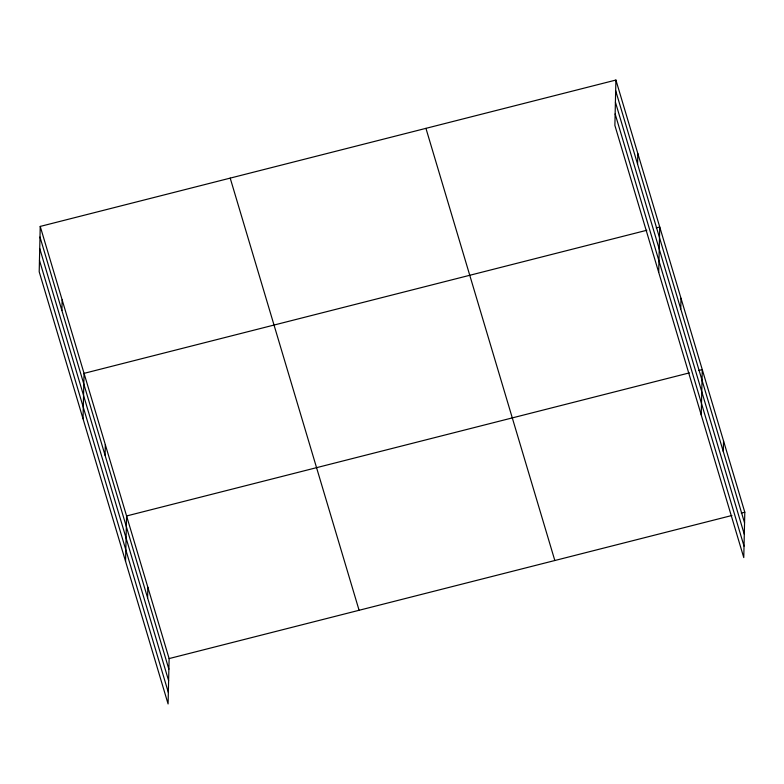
<?xml version="1.0" encoding="UTF-8"?>
<svg xmlns="http://www.w3.org/2000/svg" width="784" height="784" viewBox="0 0 784 784"><rect width="100%" height="100%" fill="white"/><g stroke="black" fill="none" stroke-linecap="round" stroke-linejoin="round"><path stroke-width="1.18" d="M40.229 226.419L39.2 271.783L168.09 703.954L169.119 658.58L40.229 226.419L615.91 80.046L744.8 512.217L743.771 557.581L614.881 125.42L615.91 80.046M61.897 310.503L62.142 299.89M83.026 418.725L84.055 373.36L646.829 230.261M105.076 455.279L105.321 444.665M125.558 561.334L126.587 515.97L689.371 372.88M147.608 597.898L147.853 587.275M637.578 164.14L637.823 153.517M658.707 272.352L659.736 226.988L656.218 227.879M680.757 308.916L681.002 298.292M701.239 414.961L702.268 369.597L698.75 370.489M723.289 451.525L723.534 440.902M169.119 658.58L731.903 515.49M741.282 513.108L744.8 512.217M615.665 90.67L744.555 522.83M615.411 102.136L744.3 534.296M615.136 113.945L744.026 546.115M425.937 128.351L554.827 560.511M230.202 178.115L359.092 610.285M39.984 237.042L168.874 669.203M39.729 248.508L168.619 680.669M39.465 260.317L168.354 692.488"/></g></svg>
